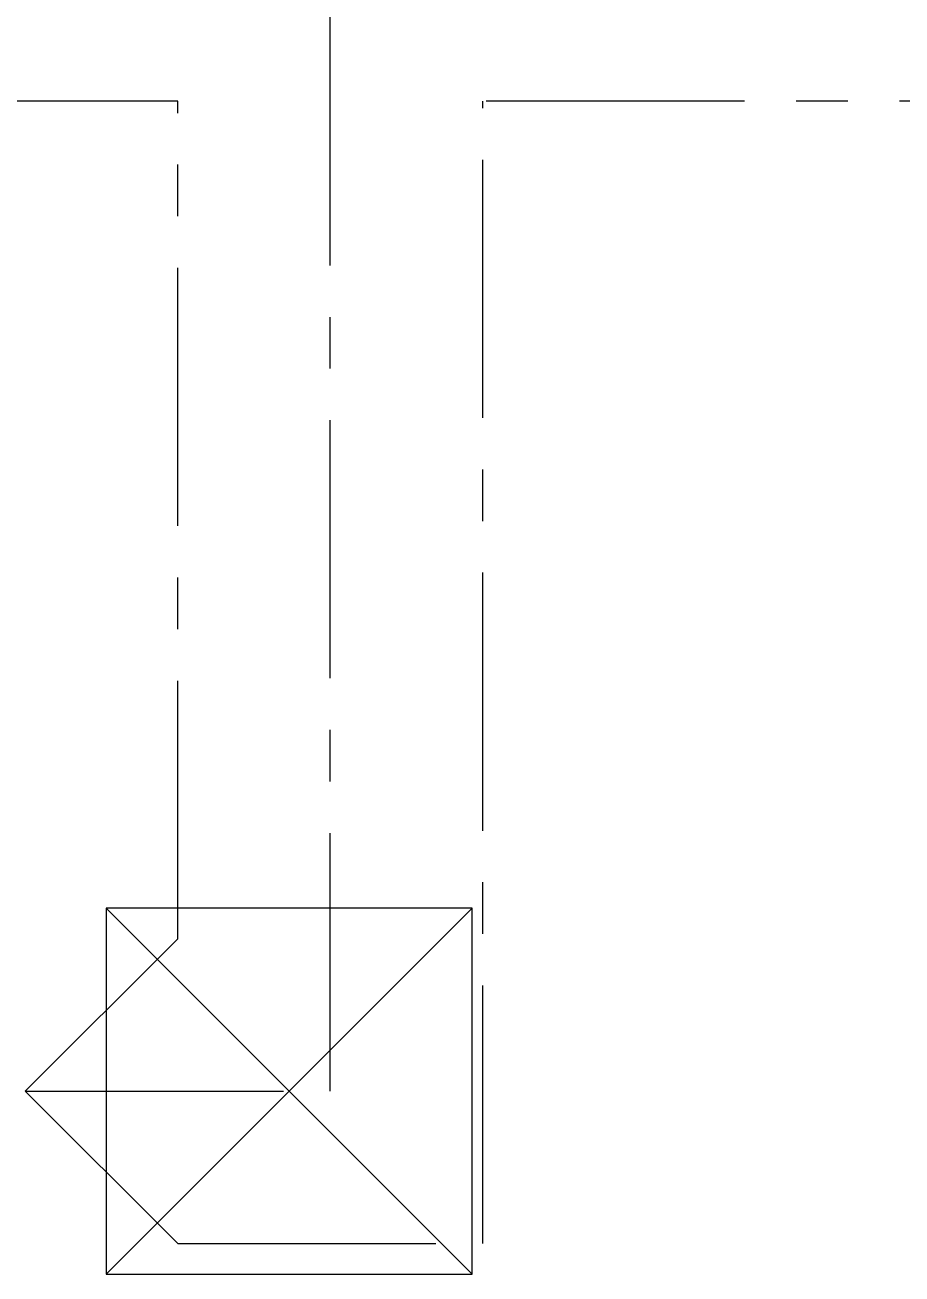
# Model space of a CAD drawing. Header units: millimetres. Extents: x 0 to 504600, y 0 to 118800.
# Drawn here: x 107068 to 108146, y 56550 to 58086 of the extents above; entities that cross this region are included whole.
import ezdxf

# ---------------------------------------------------------------- set-up
doc = ezdxf.new("R2010")
doc.units = ezdxf.units.MM
doc.header["$LTSCALE"] = 200
doc.linetypes.add('CENTER', pattern=[50.8, 31.75, -6.35, 6.35, -6.35])
for name, color, linetype in [('LG-AIRCON', 240, 'Continuous'), ('제어선', 6, 'Continuous'), ('통신선', 150, 'Continuous')]:
    doc.layers.add(name, color=color, linetype=linetype)

# ---------------------------------------------------------------- blocks, each defined once
blk = doc.blocks.new('실내기점검구')
at = {"layer": 'LG-AIRCON', "color": 5, "ltscale": 3}
for p, q in [((0, 450), (450, 0)), ((450, 450), (0, 0))]:
    blk.add_line(p, q, dxfattribs=at)
at = {"layer": 'LG-AIRCON', "color": 7, "ltscale": 3}
blk.add_lwpolyline([(450, 450), (0, 450), (0, 0), (450, 0)], close=True, dxfattribs=at)

msp = doc.modelspace()

# ---------------------------------------------------------------- linework, layer by layer
at = {"layer": '제어선', "linetype": 'CENTER', "ltscale": 0.05}
for p, q in [((107255.6, 57992.7), (104968.1, 57992.7)), ((107255.6, 56962.1), (107255.6, 57992.7)), ((110492.5, 57992.7), (107630.6, 57992.7)), ((107630.6, 56587.1), (107630.6, 57992.7)), ((107068.1, 56774.6), (107255.6, 56962.1)), ((107068.1, 56774.6), (107255.6, 56587.1)), ((107255.6, 56587.1), (107630.6, 56587.1))]:
    msp.add_line(p, q, dxfattribs=at)
at = {"layer": '통신선', "color": 150, "linetype": 'CENTER', "ltscale": 0.05}
for p, q in [((107443.1, 56774.6), (107443.1, 58367.7)), ((107068.1, 56774.6), (107443.1, 56774.6))]:
    msp.add_line(p, q, dxfattribs=at)

# ---------------------------------------------------------------- block references
at = {"layer": 'LG-AIRCON', "color": 8}
msp.add_blockref('실내기점검구', (107167.5, 56549.6), dxfattribs=at)

doc.saveas('drawing.dxf')
